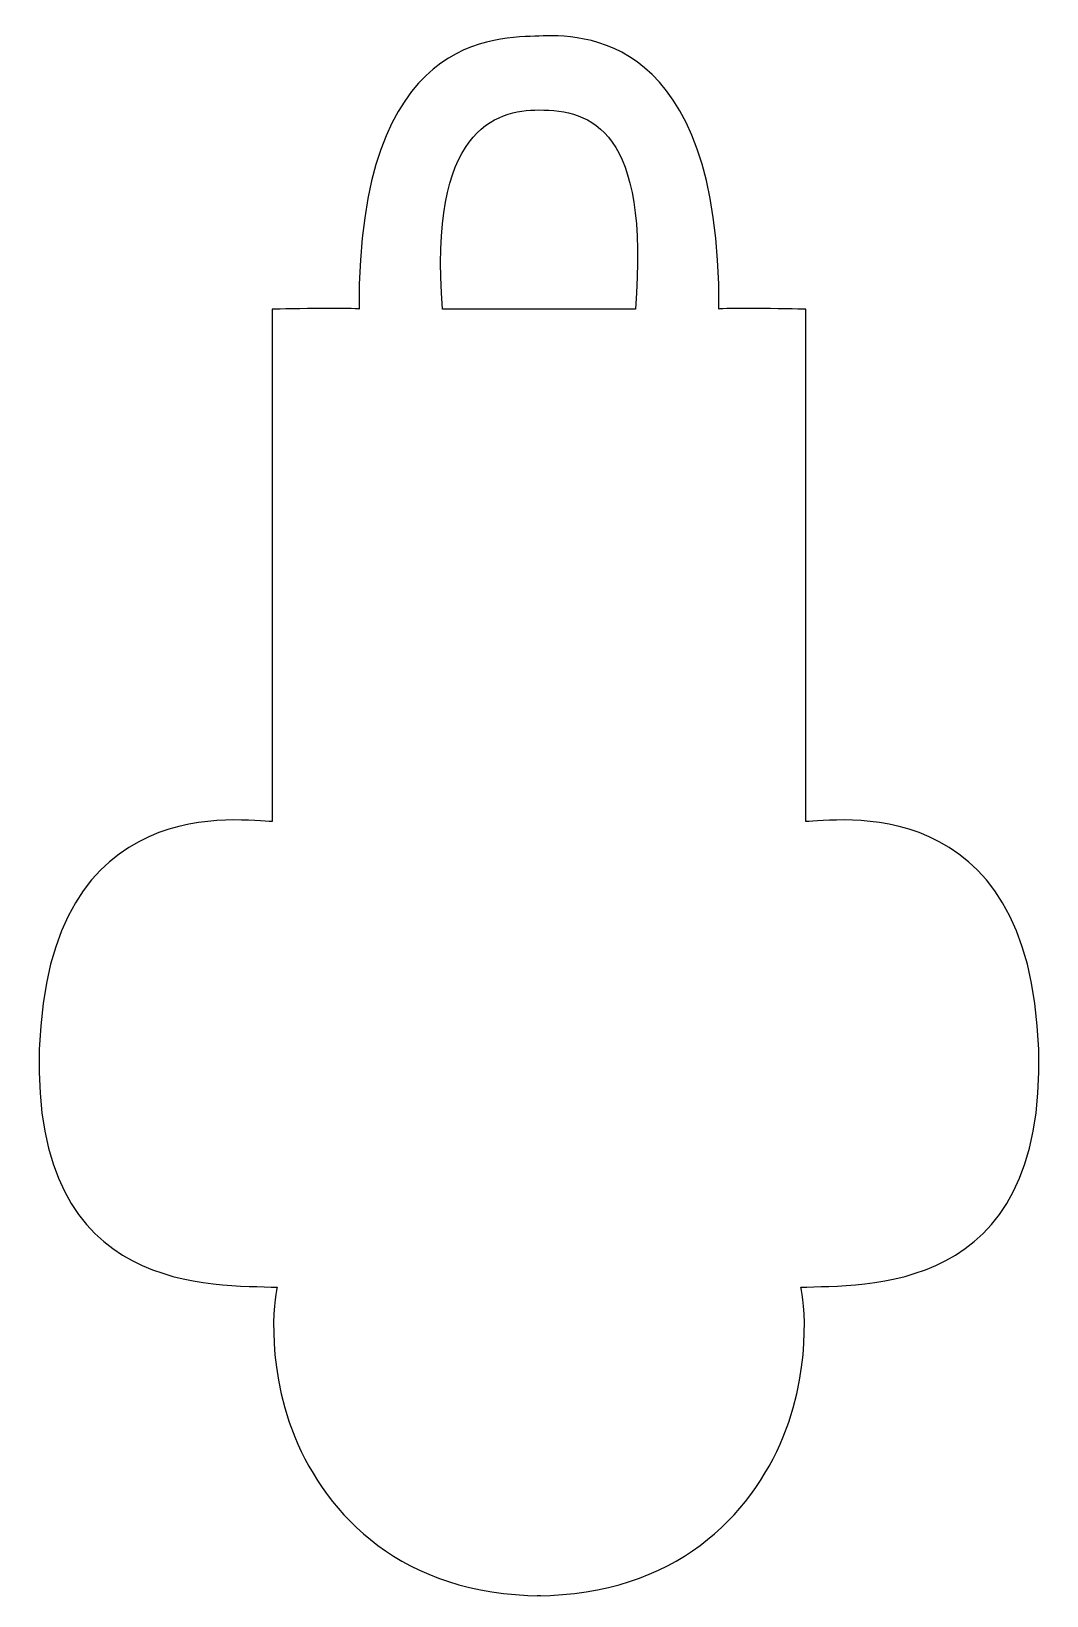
# Model space of a CAD drawing. Header units: centimetres. Extents: x -5.8 to 5.8, y -8.8 to 8.9.
import ezdxf

# ---------------------------------------------------------------- set-up
doc = ezdxf.new("R2010")
doc.units = ezdxf.units.CM
doc.header["$MEASUREMENT"] = 0
doc.layers.add('Camada 1', color=7, linetype='Continuous')

msp = doc.modelspace()

# ---------------------------------------------------------------- linework, layer by layer
at = {"layer": 'Camada 1'}
for points, knots in [([(0.0182, -8.8365), (-1.54678, -8.8274), (-2.40435, -7.92435), (-2.76604, -7.03495), (-2.76604, -7.03495), (-3.1277, -6.14555), (-2.9753, -5.34254), (-2.9662, -5.34254), (-2.9662, -5.34254), (-3.65773, -5.30617), (-5.75045, -5.46994), (-5.65946, -2.64933), (-5.65946, -2.64933), (-5.5632, 0.33493), (-3.33017, -0.06522), (-3.0208, -0.06522), (-3.0208, -0.06522), (-3.0208, -0.06522), (-3.0208, 5.73982), (-3.0208, 5.73982), (-3.0208, 5.73982), (-3.0208, 5.73982), (-2.03814, 5.75802), (-2.03814, 5.73982), (-2.03814, 5.73982), (-2.05632, 8.88802), (-0.45604, 8.8152), (0, 8.83343), (0, 8.83343), (0.45492, 8.85163), (2.05632, 8.88801), (2.03811, 5.73984), (2.03811, 5.73984), (2.03811, 5.75804), (3.0208, 5.73984), (3.0208, 5.73984), (3.0208, 5.73984), (3.0208, 5.73984), (3.0208, -0.0652), (3.0208, -0.0652), (3.0208, -0.0652), (3.33015, -0.0652), (5.56321, 0.33496), (5.65946, -2.64931), (5.65946, -2.64931), (5.75045, -5.46993), (3.65773, -5.30615), (2.96621, -5.34253), (2.96621, -5.34253), (2.97531, -5.34253), (3.12771, -6.14554), (2.76605, -7.03494), (2.76605, -7.03494), (2.40434, -7.92434), (1.5468, -8.82739), (-0.01819, -8.83649), (-0.01819, -8.83649), (-0.01819, -8.83649), (0.0182, -8.83647), (0.0182, -8.83647), (0.0182, -8.83647), (0.0182, -8.83647), (0.0182, -8.8365), (0.0182, -8.8365)], [0, 0, 0, 0, 0.05882353, 0.05882353, 0.05882353, 0.05882353, 0.11764706, 0.11764706, 0.11764706, 0.11764706, 0.17647059, 0.17647059, 0.17647059, 0.17647059, 0.23529412, 0.23529412, 0.23529412, 0.23529412, 0.29411765, 0.29411765, 0.29411765, 0.29411765, 0.35294118, 0.35294118, 0.35294118, 0.35294118, 0.41176471, 0.41176471, 0.41176471, 0.41176471, 0.47058824, 0.47058824, 0.47058824, 0.47058824, 0.52941176, 0.52941176, 0.52941176, 0.52941176, 0.58823529, 0.58823529, 0.58823529, 0.58823529, 0.64705882, 0.64705882, 0.64705882, 0.64705882, 0.70588235, 0.70588235, 0.70588235, 0.70588235, 0.76470588, 0.76470588, 0.76470588, 0.76470588, 0.82352941, 0.82352941, 0.82352941, 0.82352941, 0.88235294, 0.88235294, 0.88235294, 0.88235294, 1, 1, 1, 1]), ([(0.0182, 5.73982), (0.0182, 5.73982), (1.07368, 5.73982), (1.09185, 5.73982), (1.09185, 5.73982), (1.25563, 7.77793), (0.5925, 7.99632), (-0.00001, 7.99632), (-0.00001, 7.99632), (-0.49137, 7.99632), (-1.25567, 7.77793), (-1.09187, 5.73982), (-1.09187, 5.73982), (-1.07367, 5.73982), (-0.01819, 5.73982), (-0.01819, 5.73982), (-0.01819, 5.73982), (-0.01819, 5.73982), (0.0182, 5.73982), (0.0182, 5.73982)], [0, 0, 0, 0, 0.16666667, 0.16666667, 0.16666667, 0.16666667, 0.33333333, 0.33333333, 0.33333333, 0.33333333, 0.5, 0.5, 0.5, 0.5, 0.66666667, 0.66666667, 0.66666667, 0.66666667, 1, 1, 1, 1]), ([(0.0182, 5.73982), (0.0182, 5.73982), (0.0182, 5.73982), (0.0182, 5.73982), (0.0182, 5.73982), (0.0182, 5.73982), (0.0182, 5.73982), (0.0182, 5.73982)], [0, 0, 0, 0, 0.33333333, 0.33333333, 0.33333333, 0.33333333, 1, 1, 1, 1])]:
    msp.add_open_spline(points, degree=3, knots=knots, dxfattribs=at)

doc.saveas('drawing.dxf')
